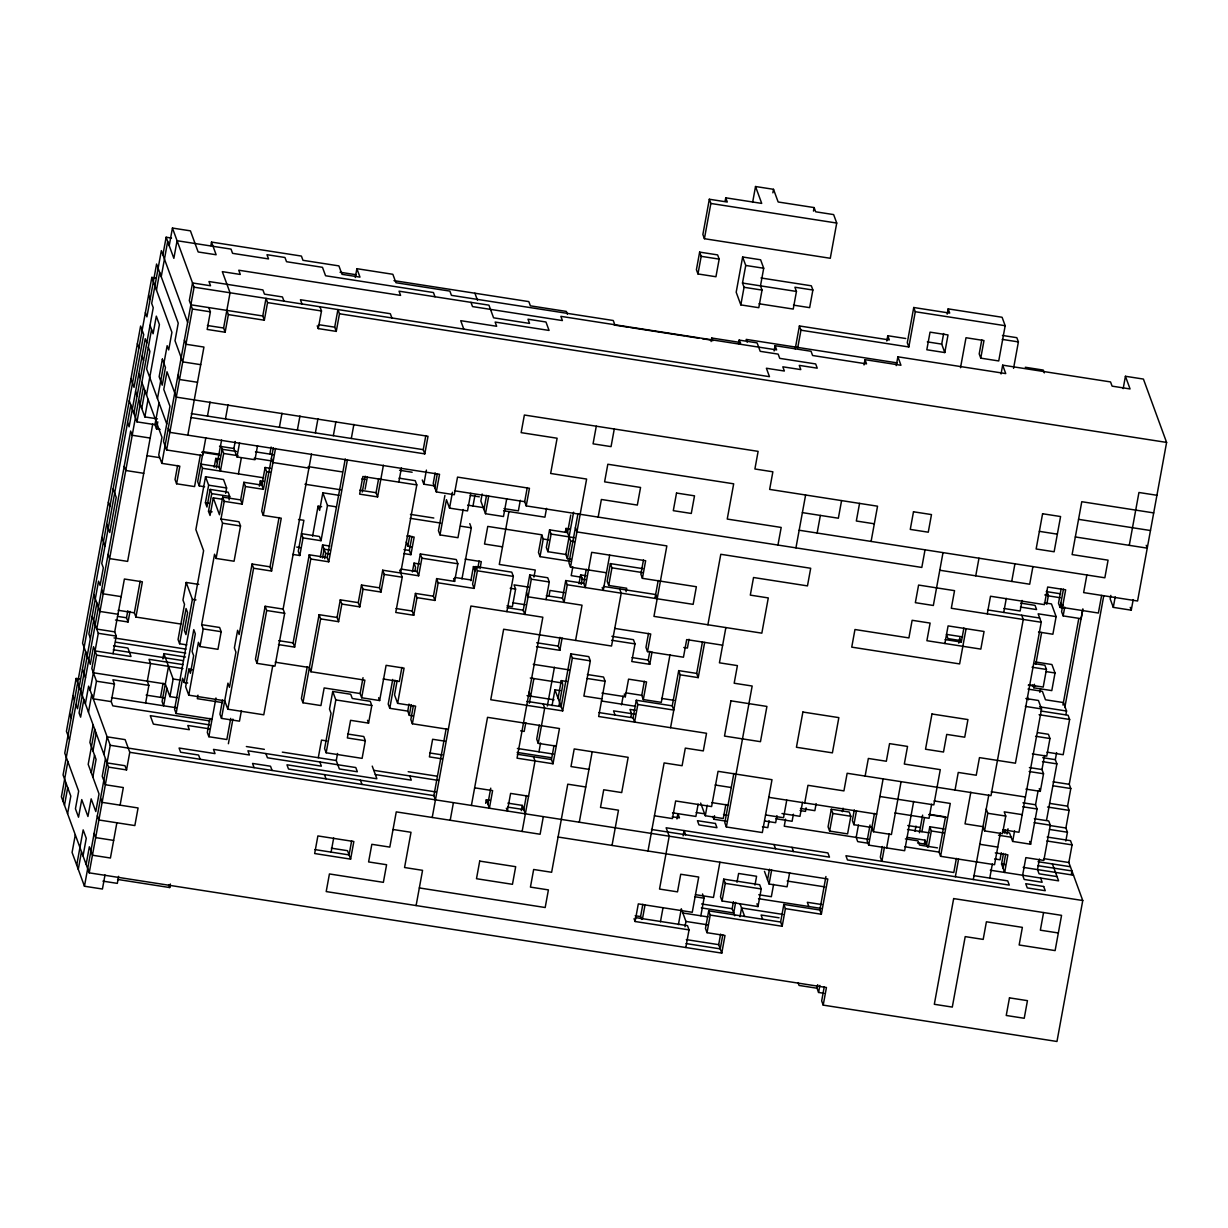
<?xml version="1.0" encoding="UTF-8"?>
<svg xmlns="http://www.w3.org/2000/svg" width="1228" height="1228" viewBox="0 0 1228 1228"><rect width="100%" height="100%" fill="white"/><g stroke="black" fill="none" stroke-linecap="round" stroke-linejoin="round"><path stroke-width="1.5" d="M79.713 678.992L76.105 678.439L66.435 731.289L69.535 739.732M155.419 277.973L151.827 277.405L64.762 753.132L78.669 791.139L75.445 808.761L78.531 817.203L81.754 799.597L87.94 816.482L91.164 798.86L95.799 811.539L99.023 793.917L88.201 764.353L94.663 729.11M85.653 651.638L63.073 774.975L70.81 796.097L67.586 813.719M130.797 404.964L101.77 563.545L103.321 567.766L100.097 585.388L98.547 581.166L88.876 634.016L90.427 638.253M67.847 761.575L61.4 796.818L89.214 872.847L826.444 987.512L823.205 1005.118L1056.97 1041.482L1082.758 900.523L1068.851 862.516L1072.075 844.895L1070.524 840.673L1047.162 837.035M96.874 603.009L77.517 708.725L75.983 704.504M62.95 801.04L66.174 783.418M133.883 413.422L153.239 307.706L151.689 303.485L161.359 250.619L187.638 322.411M156.463 290.084L159.686 272.462M162.91 254.841L166.133 237.219L171.521 238.063M64.485 805.261L67.709 787.655M83.842 699.546L80.618 717.167L79.068 712.946L130.659 431.043L132.21 435.265L150.184 438.058M151.551 329.549L96.736 629.074L114.711 631.867L116.261 636.089L113.037 653.71M161.236 276.684L167.683 241.44M85.377 703.767L88.616 686.16L110.244 745.289L84.456 886.232L102.431 889.026L105.009 874.935M92.1 616.41L98.286 633.295L91.839 668.539L96.475 681.202L93.251 698.824L111.226 701.618L112.776 705.839L209.865 720.943M160.1 429.447L156.509 428.879L154.958 424.658L136.983 421.864L143.43 386.62M169.218 245.677L172.442 228.055L190.432 230.849L198.153 251.97L216.143 254.764L211.508 242.085L301.413 256.069L302.948 260.305L338.913 265.893L341.998 274.335L359.988 277.129L356.887 268.686L392.853 274.289L395.953 282.732L449.893 291.113L451.428 295.349L613.263 320.508L614.814 324.729M90.151 690.382L96.598 655.138L93.512 646.696L90.289 664.317L82.568 643.196L140.606 326.049L143.691 334.492L134.021 387.357L130.935 378.899M141.742 408.464L144.965 390.842M88.477 712.225L91.701 694.603M146.516 395.078L159.41 324.591L156.324 316.149L153.101 333.77L150.016 325.328M157.43 418.871L144.843 416.921L148.066 399.3M93.113 724.888L89.89 742.51L96.076 759.411L92.852 777.017M75.307 834.825L72.084 852.447L84.456 886.232M92.975 750.953L96.198 733.331M114.711 631.867L124.396 579.017L142.371 581.811L135.924 617.055L180.869 624.039M152.763 423.967L127.62 561.396L109.63 558.602L108.095 554.365M157.476 398.563L167.146 345.713L168.696 349.934L171.92 332.312L151.827 277.405M91.302 772.796L94.525 755.174M154.958 424.658L159.011 402.799M76.719 865.126L83.166 829.882L86.267 838.325L83.043 855.947M156.509 428.879L157.798 421.833M78.27 869.347L81.493 851.725M115.478 620.033L128.065 621.997L126.515 617.776L127.804 610.73M111.226 701.618L114.45 683.996L112.899 679.775L148.864 685.377L145.641 702.984M128.065 621.997L129.999 611.421M103.935 754.452L107.158 736.831L125.133 739.624L129.769 752.303L126.545 769.925L108.571 767.116L76.105 678.439M86.129 864.389L89.352 846.767L92.438 855.225L110.428 858.019L116.875 822.775M105.47 758.674L102.246 776.296L105.347 784.738L123.322 787.547L120.098 805.154M135.924 617.055L134.374 612.818L140.176 581.105M200.379 454.867L194.577 486.58L176.602 483.786L179.825 466.164L161.835 463.37L194.085 287.183L172.442 228.055M89.214 872.847L108.571 767.116M205.797 437.951L202.574 455.573L166.609 449.97L192.412 309.026L189.312 300.568L192.535 282.962L210.525 285.756L208.975 281.534L262.915 289.915L264.465 294.137L282.44 296.946L283.99 301.167M210.863 245.615L211.508 242.085M177.63 465.473L175.051 479.565L176.602 483.786M187.823 435.157L203.94 347.063L185.95 344.254L184.415 340.033M208.837 307.599L210.387 311.82L207.164 329.442L225.138 332.235L228.362 314.614L226.827 310.392M118.609 876.331L117.32 883.377L102.937 881.151M162.925 658.945L163.892 653.649L185.474 657.011M207.471 416.108L210.049 402.016M225.138 332.235L223.603 328.014L230.05 292.771L222.314 271.649L240.304 274.458L238.754 270.221L400.589 295.395L399.039 291.174L488.944 305.158L493.579 317.822L529.544 323.424L527.994 319.203L545.969 321.997L549.069 330.439L495.13 322.058L496.665 326.28L460.715 320.677L463.8 329.135M203.157 451.735L197.677 481.683L199.228 485.904L204.615 486.749M160.53 697.335L163.109 683.244M199.228 485.904L202.451 468.282L200.901 464.061L218.891 466.87L220.426 471.091L223.665 453.47L221.086 446.424M168.528 666.328L162.081 701.572L163.631 705.793L166.855 688.171M198.782 584.405L186.195 582.456L182.972 600.078L184.522 604.299L178.06 639.527L179.61 643.764L186.809 644.869M225.645 493.272L226.612 487.976L223.527 479.534L205.536 476.74L195.866 529.59L203.602 550.712L174.576 709.293L176.126 713.514L212.076 719.101M177.139 697.734L169.94 696.614L173.163 678.992L163.892 653.649M179.61 643.764L186.057 608.52L187.608 612.741L184.384 630.363L185.935 634.584L192.382 599.341L186.195 582.456M229.068 499.949L229.713 496.419L228.162 492.198L210.172 489.404L206.949 507.026L205.414 502.805L208.637 485.183L205.536 476.74M214.179 467.223L215.79 458.412L219.398 458.98M222.268 499.259L213.273 497.847L210.049 515.468L208.499 511.247L211.723 493.625L210.172 489.404M216.374 467.929L221.593 440.054M225.461 418.901L228.04 404.81M218.891 466.87L222.114 449.248L236.497 451.474M176.126 713.514L182.573 678.27L184.123 682.492L187.715 683.06M184.123 682.492L193.794 629.642L195.329 633.863L192.105 651.485L193.656 655.706L190.432 673.328L188.882 669.091L192.489 669.659M188.882 669.091L185.658 686.713L188.759 695.171L224.709 700.758L227.809 709.201L263.774 714.803L272.8 665.469M222.682 497.125L224.217 501.346L242.208 504.14L240.657 499.919L222.682 497.125L219.459 514.747L213.273 497.847M188.759 695.171L198.429 642.305L199.964 646.527L217.955 649.32L221.178 631.699L219.628 627.477L201.653 624.684L214.547 554.212L216.097 558.433L234.072 561.227L240.519 525.983L238.984 521.762L220.994 518.968L224.217 501.346M257.542 445.641L254.963 459.732L236.989 456.939L233.903 448.496L235.193 441.451M199.964 646.527L203.203 628.905L201.653 624.684M216.097 558.433L222.544 523.189L220.994 518.968M236.989 456.939L239.567 442.847M264.327 320.201L262.777 315.98L266.016 298.358L267.55 302.595L264.327 320.201L228.362 314.614M238.416 473.885L241.317 458.029M197.969 695.155L197.324 698.686L222.498 702.6M117.566 879.432L169.71 887.552L170.37 884.022M240.657 499.919L243.881 482.297L261.871 485.106L265.094 467.484L270.482 468.329M242.208 504.14L245.431 486.534L243.881 482.297M209.896 718.395L207.317 732.502L208.852 736.723L226.842 739.517L230.71 718.38M208.852 736.723L215.959 697.964M259.354 486.165L260.321 480.885L263.913 481.437M222.529 700.052L219.95 714.159L221.485 718.38L239.475 721.174L241.409 710.598M221.485 718.38L227.932 683.136L229.482 687.358L235.929 652.129L234.394 647.893L237.618 630.286L239.153 634.508L252.062 564.02L270.037 566.829L271.588 571.051L253.597 568.242L252.062 564.02M245.431 486.534L263.406 489.327L266.629 471.705L265.094 467.484M269.853 454.084L271.142 447.038M273.337 447.744L261.733 511.17L263.283 515.392L281.258 518.185L271.588 571.051M227.809 709.201L253.597 568.242M263.283 515.392L275.532 448.435M279.401 427.298L281.979 413.191M228.377 743.738L232.906 719.071M270.037 566.829L279.063 517.495M283.115 609.088L265.141 606.279L255.455 659.144L257.005 663.366L274.98 666.159L284.666 613.309L283.115 609.088L311.498 454.038M297.376 430.092L299.954 416M257.005 663.366L266.676 610.5L265.141 606.279M336.257 331.391L334.707 327.17L337.93 309.548L339.481 313.769L336.257 331.391L318.267 328.597L321.49 310.976L319.955 306.754M315.366 432.885L317.945 418.794M292.617 554.396L299.816 555.516L303.04 537.91L301.489 533.673L319.48 536.482L321.03 540.704L303.04 537.91M355.276 277.497L356.887 268.686M312.587 536.145L318.067 506.182L321.659 506.75M278.464 644.593L294.643 647.11L293.108 642.889L309.226 554.795L327.201 557.589L328.751 561.81L310.776 559.016L309.226 554.795M339.02 495.314L322.841 492.796L319.618 510.403L318.067 506.182M294.643 647.11L310.776 559.016M333.341 435.679L335.919 421.588M321.03 540.704L327.477 505.46L322.841 492.796M320.308 557.251L322.565 544.925L329.764 546.046M322.503 557.957L324.115 549.146L329.503 549.99M324.699 558.648L325.666 553.367L322.565 544.925M307.215 666.835L301.413 698.548L302.948 702.769L320.938 705.563L324.161 687.941L360.126 693.544L361.661 697.765L379.652 700.559L386.099 665.33L404.073 668.124L397.626 703.352L415.617 706.161L412.378 723.768L448.343 729.371M327.201 557.589L345.268 458.919M302.948 702.769L319.08 614.675L337.055 617.469L338.606 621.69L320.615 618.897L319.08 614.675M328.751 561.81L347.447 459.625M351.315 438.488L353.894 424.381M361.661 697.765L364.885 680.143L310.945 671.762L320.615 618.897M337.055 617.469L340.279 599.847L358.269 602.641L359.804 606.878L341.829 604.069L340.279 599.847M362.275 492.029L365.176 476.172M338.606 621.69L341.829 604.069M365.115 489.204L367.372 476.878M318.282 757.722L321.521 740.1L326.909 740.944M365.33 740.745L347.355 737.951L350.579 720.329L368.569 723.123L371.792 705.517L370.242 701.295L352.267 698.486L350.717 694.265L332.727 691.471L329.503 709.093L331.053 713.314L324.606 748.558L326.157 752.779L362.106 758.367L365.33 740.745L363.795 736.524L347.616 734.006M326.157 752.779L335.827 699.914L332.727 691.471M400.681 573L416.799 484.906L362.859 476.51L359.635 494.132L377.61 496.926L376.06 492.704L378.638 478.613M358.269 602.641L361.493 585.035L379.467 587.828L381.018 592.049L363.027 589.256L361.493 585.035M377.61 496.926L383.412 465.212M359.804 606.878L363.027 589.256M200.149 759.272L198.598 755.036L180.623 752.242L179.073 748.021L215.038 753.608L213.488 749.387L249.453 754.99L247.918 750.769L355.798 767.546L357.348 771.767L339.358 768.974L336.272 760.516L337.562 753.47M331.099 852.109L333.678 838.018M360.126 693.544L363.027 677.687M379.467 587.828L382.691 570.206L418.656 575.794L421.879 558.187L420.329 553.951L456.294 559.554L457.844 563.775L454.621 581.397L436.631 578.603L433.407 596.209L434.958 600.446L416.983 597.637L415.432 593.416L433.407 596.209M398.808 482.113L401.402 468.021M381.018 592.049L384.241 574.428L382.691 570.206M351.653 840.812L349.074 854.918L314.921 849.592M191.046 417.535L424.796 453.884L423.246 449.663L425.824 435.572M350.625 859.139L353.848 841.518L317.883 835.93L314.66 853.537L350.625 859.139L347.539 850.697L331.345 848.18M399.637 570.191L402.216 577.221L395.769 612.465L413.744 615.259L416.983 597.637M411.426 546.798L407.834 546.23L409.768 535.669M424.796 453.884L428.019 436.278L176.279 397.12L167.008 371.777L163.785 389.399L169.971 406.284L163.524 441.527L166.609 449.97M403.736 553.567L410.919 554.688L409.384 550.466L411.963 536.36M410.919 554.688L414.158 537.066L406.959 535.945M434.62 485.889L423.829 484.2L426.408 470.109M392.73 679.422L388.217 704.089L389.767 708.31L407.742 711.104L409.292 715.325L412.884 715.893M412.408 571.941L414.02 563.13L419.408 563.974M389.767 708.31L394.925 680.112M414.926 570.882L415.571 567.351L414.02 563.13M397.12 680.819L394.541 694.91L397.626 703.352M418.656 575.794L417.106 571.573L420.329 553.951M435.172 472.903L433.238 483.479L436.324 491.921L454.299 494.731L457.522 477.109L529.452 488.284L526.229 505.905L921.814 567.443L925.037 549.822M401.894 667.418L399.3 681.509L383.121 678.992M413.744 615.259L412.209 611.037L415.432 593.416M434.773 487.7L437.352 473.609M436.324 491.921L439.547 474.3L169.832 432.363L168.282 428.127M444.904 495.452L438.442 530.696L439.992 534.917L457.967 537.711L463.14 509.513M407.742 711.104L409.031 704.058M439.992 534.917L446.439 499.673L449.54 508.116L467.515 510.909L470.738 493.303M409.292 715.325L411.226 704.749M413.422 705.455L410.843 719.547L412.378 723.768M449.54 508.116L452.441 492.259M434.958 600.446L438.181 582.824L436.631 578.603M472.995 505.997L474.929 495.421M461.974 578.925L471.322 527.84L469.771 523.619M482.144 493.994L480.854 501.039L485.49 513.718L503.48 516.512L506.704 498.89M470.861 580.691L473.44 566.599L478.843 567.428M483.955 509.482L486.534 495.391M435.449 799.842L433.898 795.621L446.163 728.664M506.888 611.621L513.335 576.392L511.784 572.171L475.819 566.568L472.596 584.19L474.146 588.412L438.181 582.824M485.49 513.718L488.713 496.097M416.108 905.558L422.555 870.33L404.565 867.521L411.012 832.292L393.037 829.483M432.225 817.464L470.923 606.033L542.837 617.224L517.049 758.167L553.014 763.77L559.461 728.526L487.531 717.336L471.414 805.445M474.146 588.412L477.37 570.79L475.819 566.568M477.83 567.996L479.12 560.95M480.01 568.702L481.299 561.641L465.12 559.124M450.2 820.258L453.424 802.636M508.96 511.585L499.289 564.45L535.255 570.038L533.965 577.083M520.304 500.287L518.369 510.863L503.987 508.622M526.229 505.905L524.678 501.684L527.257 487.593M528.424 587.091L514.041 584.866L515.591 589.087L512.368 606.709L506.964 605.864M485.659 803.312L486.303 799.796L489.895 800.349M487.838 804.018L490.739 788.161M523.128 610.93L529.759 574.965L547.749 577.759L549.284 581.98L546.061 599.602M529.759 574.965L531.31 579.186L524.863 614.43L523.312 610.193L507.133 607.676M502.513 546.828L484.523 544.035L487.762 526.413L541.701 534.794L538.478 552.416L540.013 556.637L570.59 561.396M546.537 508.377L544.925 517.172L503.572 510.741M540.013 556.637L543.236 539.015L541.701 534.794M570.759 515.023L567.536 532.645L549.561 529.851L546.337 547.473L547.872 551.694L565.862 554.488L567.413 558.709L571.005 559.277M547.872 551.694L551.111 534.073L549.561 529.851M525.814 722.601L524.202 731.412L520.611 730.844M529.36 703.214L533.888 678.547M549.039 595.734L550.006 590.453L564.389 592.694M565.356 531.939L566.001 528.424L569.592 528.976M565.862 554.488L573.599 512.199M521.301 810.664L522.268 805.384L507.87 803.143M567.413 558.709L570.636 541.087L566.001 528.424M526.382 795.514L523.803 809.605L507.624 807.088M539.292 725.027L536.713 739.133L538.248 743.354L556.238 746.148M567.275 584.774L564.051 602.395L562.501 598.174L565.724 580.552L583.714 583.346L585.249 587.567L591.696 552.339L645.652 560.72L642.413 578.342L696.368 586.738L693.145 604.36L567.275 584.774L565.724 580.552M577.974 513.596L568.948 562.931L570.498 567.152L606.463 572.755M522.13 831.448L535.024 760.976L533.474 756.755M538.248 743.354L544.695 708.111L543.16 703.89M570.498 567.152L586.616 479.058L550.651 473.471L557.113 438.227L521.148 432.64L524.371 415.018L758.121 451.367L754.898 468.989L772.872 471.798L769.649 489.404L877.544 506.197L871.097 541.425M596.286 426.208L593.063 443.83L611.053 446.624L614.276 429.002M538.969 751.828L540.581 743.017M547.35 706.008L554.442 667.249M536.482 646.696L559.861 650.333L558.31 646.112L559.922 637.301M572.816 566.814L571.204 575.625L581.995 577.313M559.861 650.333L562.117 637.992M552.047 705.655L554.949 689.798L560.352 690.627M558.049 698.241L561.273 680.619L566.661 681.463M579.002 583.714L580.614 574.904L586.017 575.748M558.94 705.993L562.808 684.84L561.273 680.619M581.197 584.421L582.164 579.125L580.614 574.904M553.014 763.77L551.464 759.549L554.043 745.442M601.874 698.885L583.883 696.092L590.33 660.848L588.795 656.627L570.805 653.833L561.135 706.683L526.966 701.372M583.714 583.346L586.293 569.255M543.329 816.62L540.105 834.242L396.26 811.877L389.813 847.105L371.838 844.311L368.6 861.933L386.59 864.727L383.366 882.349L329.426 873.952L326.203 891.574L721.772 953.112L724.996 935.49L707.021 932.697L705.471 928.46L708.694 910.854L780.624 922.028L782.175 926.265L710.244 915.075L708.694 910.854M619.664 588.949L621.214 593.17L611.544 646.02L503.649 629.243L490.755 699.73L562.685 710.905L572.355 658.054L570.805 653.833M575.579 640.433L582.026 605.189L528.086 596.808L526.536 592.587M598.159 517.095L601.382 499.474L637.332 505.076L640.555 487.455L604.606 481.852L607.829 464.245L733.684 483.817L727.237 519.06L781.192 527.441L777.953 545.063M609.687 555.133L603.24 590.376L602.211 587.552M642.766 568.641L610.393 563.606L607.169 581.228L608.72 585.449L626.694 588.243L626.05 591.773M608.72 585.449L611.943 567.827L610.393 563.606M579.294 822.223L592.188 751.736M587.368 674.525L603.547 677.042L605.097 681.264L598.65 716.507L706.53 733.285L703.306 750.907L685.316 748.113L682.093 765.719L664.118 762.926L648 851.019M643.457 560.029L640.878 574.121L642.413 578.342M699.638 252.108L696.414 269.715L697.964 273.951L715.939 276.745L719.178 259.123L717.628 254.902L699.638 252.108L701.188 256.33L697.964 273.951M755.527 186.518L761.713 203.403L725.748 197.815L727.298 202.037L709.323 199.243L702.876 234.487L704.411 238.708L830.281 258.279L836.728 223.051L833.643 214.593L815.653 211.799L814.118 207.578L778.153 201.991L773.517 189.312L755.527 186.518L752.626 202.374M704.411 238.708L710.859 203.464L709.323 199.243M621.521 704.872L623.149 696.061M601.95 693.114L625.328 696.752L628.552 679.145L646.542 681.939L643.318 699.561L661.293 702.355L669.997 654.785M611.882 636.319L633.464 639.681L634.999 643.902L631.775 661.524L649.765 664.317L652.022 651.976M725.103 201.346L725.748 197.815M630.87 717.167L631.514 713.652L629.964 709.431L635.367 710.26M637.823 704.473L634.6 722.095L633.065 717.873L636.288 700.252L672.238 705.854L673.788 710.076L637.823 704.473L636.288 700.252M648.538 633.295L645.959 647.402L647.509 651.623L683.459 657.21L686.682 639.588L722.647 645.191M654.984 598.067L658.208 580.445M612.035 845.432L618.482 810.188L600.507 807.395L603.731 789.773L621.706 792.582L628.153 757.338L574.213 748.942L570.989 766.564L588.964 769.357M647.509 651.623L650.733 634.001L614.767 628.414M643.318 699.561L641.768 695.324L644.347 681.233M649.765 664.317L648.215 660.096L649.827 651.285M711.104 341.537L711.749 338.022L740.515 342.489M742.633 256.99L736.186 292.233L740.822 304.897L758.797 307.706L762.035 290.084L760.485 285.863L763.709 268.241L760.623 259.783L742.633 256.99L745.734 265.448L742.495 283.054L744.045 287.291L740.822 304.897M672.238 705.854L678.7 670.611L696.675 673.404L698.225 677.626L680.235 674.832L678.7 670.611M738.489 343.61L739.133 340.095L757.108 342.888L760.209 351.331L778.184 354.124L779.734 358.361L815.684 363.948L817.234 368.17L799.259 365.376L800.794 369.597L782.819 366.804L784.37 371.025L766.379 368.231L769.48 376.674L194.085 287.183M685.807 947.509L689.046 929.888L635.091 921.507L638.314 903.885L692.27 912.281L698.717 877.038L680.726 874.244L677.503 891.866L659.528 889.057L669.199 836.207L666.113 827.764L827.933 852.923L829.483 857.144L651.469 829.468M670.565 727.697L680.235 674.832M689.015 639.251L687.404 648.062L683.812 647.509M641.615 919.388L640.586 916.579L642.843 904.253M772.872 192.842L773.517 189.312M642.444 919.035L645.022 904.944M696.675 673.404L702.477 641.691M698.225 677.626L704.672 642.397M707.896 624.776L720.79 554.288L810.695 568.272L807.471 585.894L753.531 577.513L750.308 595.119L768.283 597.929L761.836 633.157L653.956 616.379L666.85 545.907L576.945 531.924L575.395 527.702M676.935 818.953L677.902 813.657L679.452 817.879L672.253 816.758M660.434 921.844L663.013 907.738M683.121 835.838L684.088 830.558L685.638 834.779M774.131 350.962L775.098 345.682L811.048 351.285L812.598 355.506L866.538 363.887L865.003 359.666L900.953 365.269L897.868 356.811L1005.747 373.588L1002.662 365.146L1110.542 381.923L1112.092 386.145L1130.067 388.954L1125.431 376.275L1143.421 379.068L1166.6 442.418L1137.573 600.999L1083.633 592.602L1086.857 574.996M725.871 627.569L719.424 662.813L737.414 665.607L734.175 683.229L752.165 686.022L726.362 826.981L762.327 832.569L771.998 779.703L718.058 771.322L711.611 806.566L675.646 800.963L672.422 818.585L654.447 815.791M698.149 804.125L695.892 816.451L672.514 812.829M678.409 924.638L681.31 908.781L685.945 921.445L684.978 926.726M793.472 305.127L809.651 307.645L812.875 290.023L794.9 287.229L796.45 291.45L793.227 309.072L759.058 303.761M813.473 211.093L814.118 207.578M725.855 804.432L723.277 818.523L705.302 815.73L707.236 805.154M795.207 348.875L799.397 325.957L889.302 339.941L887.767 335.72L905.742 338.514M797.724 347.8L800.948 330.194L799.397 325.957M726.454 821.21L713.867 819.26L714.512 815.73M700.835 915.796L704.058 898.175L702.523 893.953M733.853 773.41L724.827 822.745L726.362 826.981M707.021 932.697L710.244 915.075M719.915 862.21L713.468 897.453L695.493 894.659M723.722 879.125L720.498 896.747L722.049 900.968L757.998 906.571L761.222 888.949L759.687 884.728L723.722 879.125L725.272 883.362L722.049 900.968M721.772 953.112L718.687 944.654L720.621 934.094M722.816 934.784L720.237 948.876L686.068 943.565M795.944 547.857L805.614 495.007M734.743 915.766L732.164 908.72L733.454 901.674M737 882.287L738.611 873.476L756.586 876.285L754.974 885.081M735.649 902.365L733.715 912.941L701.341 907.906M739.962 916.809L741.574 907.999L782.927 914.43M817.142 533.044L820.365 515.422M769.096 820.596L767.807 827.641L762.419 826.812M776.956 815.653L775.666 822.699L764.89 821.01M767.546 879.77L769.48 869.209M789.65 872.694L787.071 886.8L769.096 884.006L771.675 869.9M864.021 364.946L865.003 359.666M786.764 800.119L783.541 817.741L765.551 814.947M841.579 500.594L838.356 518.216L802.391 512.629M773.609 884.36L771.353 896.701L758.766 894.736M785.536 819.168L784.247 826.214L868.764 839.369M793.395 814.225L792.106 821.271L775.927 818.754M886.8 341.016L887.767 335.72M780.624 922.028L783.848 904.422L819.813 910.009L821.348 914.231L785.398 908.643L783.848 904.422M802.544 802.222L799.965 816.313L781.99 813.519M782.175 926.265L785.398 908.643M804.739 802.928L807.963 785.306L843.928 790.893L847.151 773.272L990.996 795.652L1023.246 619.465L1021.696 615.228M859.554 503.388L856.33 521.01L874.321 523.803M806.105 807.87L805.461 811.401L800.057 810.557M816.144 803.619L814.855 810.664L800.472 808.438M896.256 365.622L897.868 356.811M981.786 339.834L979.207 353.925L980.758 358.146L998.732 360.955L1005.179 325.712L1002.094 317.269L948.154 308.873L949.705 313.094L913.739 307.507L907.292 342.75L908.827 346.971L800.948 330.194M908.827 346.971L915.29 311.728L913.739 307.507M831.295 809.237L828.071 826.858L829.621 831.08L847.596 833.889L850.82 816.267L849.269 812.046L831.295 809.237L832.845 813.458L829.621 831.08M819.813 910.009L825.937 876.531M821.348 914.231L827.81 878.987L558.095 837.035M842.377 811.708L843.022 808.178M823.973 993.298L818.569 992.454L817.034 988.233L817.679 984.702M818.569 992.454L819.859 985.409M854.304 809.912L852.37 820.488L853.905 824.709L871.895 827.503L873.446 831.724L891.421 834.518L901.091 781.668M944.792 352.559L948.016 334.937L930.041 332.143L926.818 349.765L944.792 352.559L941.707 344.116L943.641 333.54M947.187 314.153L948.154 308.873M824.249 986.805L821.67 1000.897L823.205 1005.118M853.905 824.709L856.499 810.618M865.126 776.081L868.35 758.459L886.34 761.253L889.563 743.631L907.538 746.424L904.315 764.046L940.28 769.649L933.833 804.877L879.893 796.496M858.433 825.078L856.177 837.404L857.712 841.625L868.503 843.298M870.023 825.047L867.121 840.904L868.672 845.125L904.637 850.712L913.663 801.377M868.672 845.125L874.474 813.412M873.446 831.724L883.116 778.874M960.511 367.694L966.006 337.731L983.981 340.54L980.758 358.146M882.272 846.522L880.338 857.098L881.873 861.319L884.452 847.228M886.647 847.919L889.225 833.827M943.012 552.615L933.341 605.481L915.351 602.672L918.59 585.065L954.54 590.653L951.316 608.274L1041.221 622.258L1015.433 763.202L979.468 757.615L976.245 775.236L958.254 772.443L955.031 790.065M944.869 643.503L948.093 625.896L984.058 631.484L980.834 649.105L926.894 640.709L930.118 623.087L912.128 620.293L908.904 637.915L854.964 629.519L851.741 647.141L959.621 663.918L966.083 628.69M915.014 831.356L915.981 826.076M1001.05 373.957L1002.662 365.146M919.404 832.753L922.627 815.146M921.906 831.694L924.5 817.602M958.792 643.15L959.759 637.854L961.309 642.091L945.13 639.573M924.362 843.667L925.006 840.152L907.016 837.342M931.638 804.186L929.059 818.278L894.89 812.967M961.309 642.091L963.888 627.984M944.163 828.992L929.78 826.751L926.557 844.373L917.562 842.976M975.753 575.825L978.977 558.203M1013.56 368.339L1018.396 341.906L1016.845 337.685L1002.462 335.444M928.414 846.829L931.315 830.972L929.78 826.751M1000.344 832.983L994.542 864.696L940.587 856.315L939.052 852.094L945.499 816.85L929.32 814.333M940.587 856.315L950.272 803.45L934.078 800.932M987.281 613.862L990.505 596.24L1044.445 604.636L1047.668 587.015L1065.658 589.808L1062.435 607.43L1098.385 613.033L1101.623 595.411M956.382 858.403L953.803 872.509L845.923 855.732L847.458 859.953L1009.293 885.112L1007.743 880.89L973.589 875.579M955.353 876.731L958.577 859.109M970.826 792.152L965.024 823.865L982.999 826.674L984.549 830.895L1002.524 833.689L1005.747 816.067L1004.212 811.846L1022.187 814.64M1003.721 612.434L1006.3 598.343M1011.718 581.427L1014.942 563.805M1022.095 600.446L1020.146 611.007L1003.967 608.489M973.328 879.524L988.801 794.946M984.549 830.895L987.772 813.274L986.222 809.052M1032.917 566.599L1029.693 584.221L939.788 570.237M989.768 878.097L992.347 864.005M1001.311 852.723L1000.022 859.784L994.619 858.94M1004.857 833.351L1005.502 829.821M1035.818 664.21L1041.62 632.481M1046.778 604.299L1048.39 595.488L1046.839 591.267M995.294 852.877L1007.881 854.826L1004.657 872.448L1001.557 864.005L1003.506 853.429M1007.052 834.042L1008.019 828.762M1035.741 662.015L1051.92 664.532L1055.021 672.99L1051.797 690.612L1033.807 687.803L1034.452 684.288M1003.107 868.227L1005.686 854.135M1038.12 790.678L1035.542 804.77L1037.077 808.991L1030.63 844.235L1012.655 841.426L1014.589 830.865M1039.87 692.392L1040.515 688.862M1034.114 663.565L1044.89 665.238L1046.44 669.46L1043.217 687.081L1028.834 684.84M1044.291 602.81L1051.475 603.93L1056.111 616.609L1052.887 634.231L1038.504 631.99M1061.084 589.133L1058.505 603.24L1060.056 607.461L1063.648 608.014M1025.856 698.517L1038.443 700.482L1041.544 708.924L1018.964 832.262L1002.785 829.744M1060.056 607.461L1063.463 589.118M1062.895 604.636L1061.591 611.682L1063.141 615.903L1081.131 618.697L1082.743 609.886M1063.141 615.903L1064.753 607.092M1025.917 789.128L1040.3 791.369L1043.524 773.747L1041.989 769.526L1044.567 755.435M1037.645 732.609L1048.436 734.283L1049.971 738.519L1046.747 756.126L1032.364 753.9M1062.941 705.056L1078.752 618.728M1064.814 707.528L1082.866 608.858M1123.175 388.616L1125.431 376.275M1046.548 820.258L1056.878 763.877L1055.328 759.656L1056.617 752.611M1039.456 859.017L1037.522 869.593L1039.072 873.814L1057.047 876.608M1065.904 714.543L1066.549 711.027L1063.463 702.569L1045.473 699.776L1042.388 691.333L1028.005 689.092M1034.36 818.723L1048.743 820.964L1050.293 825.185L1043.846 860.429L1025.856 857.62L1022.632 875.242L1024.183 879.463L1042.158 882.272L1040.623 878.035M1041.114 711.043L1068.099 715.249L1069.634 719.47L1063.187 754.713L1047.008 752.196M1043.57 912.558L1040.346 930.179L1058.336 932.973M1065.827 841.042L1067.439 832.231L1065.889 828.01L1069.112 810.388L1067.577 806.167L1070.801 788.545L1069.25 784.324L1103.757 595.795M1110.833 595.411L1110.189 598.926L1113.289 607.369L1131.264 610.178L1133.198 599.602M1113.289 607.369L1115.224 596.808M1129.269 545.339L1138.939 492.489L1156.929 495.283M1071.292 874.49L1071.937 870.959L1037.783 865.648M710.859 203.464L836.728 223.051M701.188 256.33L719.178 259.123M745.734 265.448L763.709 268.241M760.992 277.973L811.34 285.802L812.875 290.023M742.495 283.054L796.45 291.45M915.29 311.728L1005.179 325.712M744.045 287.291L762.035 290.084M1002.217 339.388L1018.396 341.906M927.324 341.875L941.707 344.116M1025.288 367.264L1043.278 370.073L1044.307 372.882M340.049 272.232L356.227 274.75M393.988 280.629L528.838 301.612L530.389 305.833L566.354 311.421L567.382 314.245M897.192 362.889L746.163 339.388L747.192 342.213M614.23 325.036L628.613 327.277M630.409 327.554L684.349 335.95M686.145 336.226L698.732 338.191M702.339 338.744L711.319 340.141M267.55 302.595L321.49 310.976M339.481 313.769L1166.6 442.418M190.862 304.79L262.777 315.98M318.528 324.652L334.707 327.17M192.412 309.026L210.387 311.82M207.409 325.497L223.603 328.014M200.717 364.67L182.726 361.876L175.005 340.755L178.229 323.148L156.585 264.02L146.915 316.87L145.38 312.649M1153.706 512.905L1081.776 501.715L1072.105 554.58L1108.07 560.168L1104.847 577.789L799.167 530.235M197.493 382.292L179.503 379.498L177.968 375.277M1078.552 519.337L1150.482 530.527M1039.364 531.356L1057.354 534.165M1075.329 536.958L1147.259 548.149L1146.215 545.324M191.292 413.59L423.246 449.663M399.576 470.278L412.163 472.243M219.505 446.255L233.903 448.496M255.47 451.843L273.46 454.652M399.069 478.168L415.248 480.685L416.799 484.906M223.665 453.47L238.048 455.711M254.227 458.228L272.202 461.022M308.167 466.609L342.336 471.92M202.82 451.628L219.014 454.145M308.919 468.129L272.954 462.526L271.403 458.305M454.56 490.786L524.678 501.684M201.668 452.242L219.643 455.035M470.324 495.421L479.319 496.818M361.861 478.951L365.453 479.503M1046.256 591.574L1060.654 593.815M266.629 471.705L270.237 472.258M467.607 505.153L483.786 507.671M1044.798 594.935L1048.39 595.488M146.961 455.68L159.548 457.63M1047.806 595.795L1060.393 597.744M359.881 490.187L376.06 492.704M202.451 468.282L263.59 477.799M304.943 484.231L340.908 489.819M1020.652 603.117L1035.05 605.358L1036.585 609.579L1020.407 607.062M551.111 534.073L574.474 537.711M410.444 514.379L433.806 518.016M143.737 473.302L125.763 470.493L124.212 466.272M570.636 541.087L574.228 541.655M1056.111 616.609L1038.136 613.8L1041.221 622.258M208.637 485.183L226.612 487.976M327.477 505.46L336.457 506.857M410.183 518.323L440.745 523.082M460.531 526.152L471.322 527.84M543.236 539.015L548.64 539.859M987.542 609.917L1039.686 618.037M211.723 493.625L229.713 496.419M205.414 502.805L209.006 503.357M611.943 567.827L642.505 572.586M298.496 519.475L303.884 520.304L298.266 551.295L299.816 555.516M208.499 511.247L212.091 511.815M403.981 549.622L409.384 550.466M962.614 636.902L946.435 634.385L947.97 638.606L960.557 640.571M222.544 523.189L240.519 525.983M582.164 579.125L585.756 579.693M421.879 558.187L457.844 563.775M603.485 586.431L655.629 594.536L657.18 598.757M477.37 570.79L513.335 576.392M531.31 579.186L549.284 581.98M296.731 547.074L300.323 547.642M325.666 553.367L329.257 553.935M400.927 569.055L417.106 571.573M454.867 577.452L471.045 579.969M1032.057 667.218L1046.44 669.46M510.188 588.243L515.591 589.087M1046.026 671.593L1055.021 672.99M546.322 595.657L562.501 598.174M384.241 574.428L402.216 577.221M512.613 602.764L525.2 604.713M1028.25 685.147L1035.45 686.268M611.636 640.264L634.999 643.902M1039.579 706.821L1066.549 711.027M396.03 608.52L412.209 611.037M1025.349 706.407L1041.544 708.924M1039.072 714.711L1069.634 719.47M536.728 642.751L558.31 646.112M632.036 657.579L648.215 660.096M266.676 610.5L284.666 613.309M572.355 658.054L590.33 660.848M192.382 599.341L195.973 599.909M1035.588 736.278L1049.971 738.519M121.173 596.624L103.183 593.83L101.648 589.609M533.259 664.317L569.224 669.905M587.107 678.47L605.097 681.264M118.195 610.301L134.374 612.818M530.281 677.994L562.654 683.029M625.589 692.807L641.768 695.324M661.539 698.41L674.126 700.359M1042.741 757.691L1055.328 759.656M117.949 614.246L99.959 611.452L93.773 594.567M203.203 628.905L221.178 631.699M278.71 640.663L293.108 642.889M117.52 616.379L126.515 617.776M1042.495 761.636L1056.878 763.877M601.444 701.004L635.613 706.315M1029.402 767.577L1041.989 769.526M1029.141 771.522L1043.524 773.747M527.058 695.616L554.028 699.806M635.106 714.205L613.539 710.859L615.074 715.08M98.286 633.295L116.261 636.089M1053.071 781.806L1069.25 784.324M275.241 662.214L309.41 667.525L310.945 671.762M598.896 712.562L633.065 717.873M114.05 637.931L185.965 649.121M1052.81 785.751L1070.801 788.545M115.601 642.167L185.72 653.066M113.544 645.821L127.927 648.062L131.012 656.504L95.063 650.917M113.298 649.765L183.417 660.679M183.172 664.624L149.002 659.313L150.553 663.534L147.314 681.156L148.864 685.377M991.257 791.707L1025.411 797.018M96.598 655.138L182.911 668.569M1049.587 803.373L1067.577 806.167M1022.955 802.805L1035.542 804.77M1047.545 807.026L1069.112 810.388M335.827 699.914L371.792 705.517M1022.694 806.75L1037.077 808.991M173.163 678.992L180.362 680.112M93.374 672.76L165.304 683.95L169.94 696.614M987.772 813.274L1005.747 816.067M1034.114 822.668L1050.293 825.185M1049.71 825.492L1065.889 828.01M96.475 681.202L114.45 683.996M1049.464 829.437L1067.439 832.231M517.387 748.466L553.352 754.069M928.736 814.64L946.711 817.434M445.211 741.221L432.624 739.271L429.401 756.893L441.988 758.843M517.141 752.411L551.295 757.722M146.147 695.109L164.122 697.903M517.295 754.238L551.464 759.549M715.095 784.999L731.274 787.516M1002.37 831.863L1009.554 832.983L1012.655 841.426M768.774 797.325L876.669 814.103M1046.901 840.98L1072.075 844.895M998.517 835.255L1011.105 837.204M111.472 697.673L176.203 707.742M832.845 813.458L850.82 816.267M907.784 825.523L920.371 827.472M429.646 752.948L442.233 754.898M931.315 830.972L943.902 832.937M907.523 829.468L929.105 832.814M711.856 802.621L728.05 805.138M979.775 844.281L997.765 847.09M209.62 724.888L150.276 715.663L153.377 724.106L189.327 729.708L187.792 725.472L209.359 728.833M585.741 786.979L567.766 784.185L551.633 872.279L533.658 869.485L530.435 887.107L548.409 889.901L545.186 907.523L419.331 887.936M1043.677 858.602L1068.851 862.516M905.389 838.893L917.976 840.842L919.526 845.064L937.501 847.873M1038.028 861.703L1070.402 866.738M723.522 814.578L727.129 815.146M696.138 812.506L705.133 813.918M904.882 846.767L939.052 852.094M246.367 746.532L264.342 749.341M282.333 752.135L336.272 760.516M408.187 771.706L436.968 776.188M1001.557 864.005L1005.164 864.558M1023.139 867.352L1073.487 875.196M373.772 770.34L438.503 780.409M474.637 787.823L492.612 790.617L489.389 808.239L486.303 799.796M528.577 796.205L510.602 793.411L507.379 811.033L506.335 808.224M375.323 774.561L411.288 780.148L409.738 775.927M990.275 870.207L1058.597 880.844L1052.411 863.944M435.955 791.953L288.503 769.02L286.968 764.798L376.873 778.782L372.237 766.119M110.244 745.289L433.898 795.621M129.769 752.303L1082.758 900.523M107.02 762.895L124.995 765.704L126.545 769.925M787.163 881.029L824.924 886.908M725.272 883.362L761.222 888.949M821.701 904.529L807.318 902.288L808.853 906.51M758.505 898.681L821.44 908.474M695.079 896.778L704.058 898.175M701.602 903.961L732.164 908.72M779.074 917.807L761.099 915.014L762.634 919.235M682.86 913.003L708.034 916.917M685.945 921.445L707.528 924.807M635.183 915.735L640.586 916.579M635.352 917.562L687.496 925.666L689.046 929.888M113.651 840.397L95.661 837.603L94.126 833.382M686.314 939.62L718.687 944.654M817.034 988.233L799.044 985.439L798.016 982.615M1130.236 607.353L1131.264 610.178M1060.885 603.209L1062.435 607.43M1032.779 684.994L1033.807 687.803M1027.498 696.982L1028.527 699.791M1039.272 788.56L1040.3 791.369M1029.601 841.41L1030.63 844.235M775.098 345.682L776.633 349.903L560.858 316.348L562.409 320.569L472.504 306.586L470.969 302.364M925.006 840.152L927.585 847.182M739.133 340.095L740.668 344.316M711.749 338.022L712.777 340.831M791.968 847.335L793.518 851.557M773.993 844.542L775.543 848.763M764.461 871.327L769.096 884.006M756.97 903.747L757.998 906.571M712.839 816.436L713.867 819.26M740.024 903.777L744.659 916.441M700.666 803.066L705.302 815.73M624.3 693.943L625.328 696.752M474.898 293.216L477.477 300.261M435.004 296.762L433.453 292.54L325.573 275.763L322.473 267.32L286.523 261.717L284.973 257.496L266.983 254.703L268.533 258.924L232.568 253.336L231.033 249.115L177.078 240.719L173.854 258.341L166.133 237.219M554.949 689.798L562.685 710.905M634.062 918.682L635.091 921.507M529.114 691.947L530.649 696.169M391.87 317.945L390.335 313.723L300.43 299.739L301.965 303.961M473.44 566.599L474.99 570.82M422.279 479.979L423.829 484.2M453.592 578.572L454.621 581.397M522.268 805.384L525.354 813.826M406.284 542.009L407.834 546.23M317.238 325.788L318.267 328.597M378.623 697.75L379.652 700.559M367.525 720.314L368.569 723.123M260.321 480.885L263.406 489.327M360.433 780.21L361.984 784.431M215.79 458.412L217.341 462.634M319.833 761.943L321.383 766.165L267.443 757.783L265.893 753.562M324.468 774.622L326.019 778.844M148.603 295.027L150.138 299.248M146.792 342.934L145.242 338.713L129.109 426.807L127.574 422.585M148.327 347.171L149.877 351.392L146.654 368.999L166.747 423.906M137.382 343.671L138.917 347.892M142.018 356.335L143.553 360.556M138.795 373.957L140.33 378.178M141.88 382.399L161.973 437.306L158.75 454.928L161.835 463.37M135.571 391.578L137.106 395.8M138.657 400.021L144.843 416.921M272.079 770.447L270.528 766.226L252.554 763.432L254.089 767.654M129.247 400.742L136.983 421.864M113.129 488.851L116.215 497.294L109.768 532.522L106.682 524.08M108.356 502.237L109.906 506.458M101.909 537.48L104.994 545.923M168.681 884.728L169.71 887.552M82.43 669.26L85.515 677.702M72.882 696.046L74.432 700.282M69.658 713.668L71.209 717.889M100.573 798.139L102.124 802.36L138.073 807.963L134.85 825.569L98.9 819.982L97.35 815.76M162.372 359.113L159.149 376.72L162.234 385.178L165.458 367.556L162.372 359.113M479.718 861.089L476.495 878.711L512.46 884.313L515.683 866.692L479.718 861.089M676.521 493.042L673.297 510.664L691.287 513.457L694.511 495.836L676.521 493.042M730.952 700.835L724.505 736.079L760.47 741.681L766.917 706.438L730.952 700.835M802.882 712.025L796.435 747.269L832.4 752.856L838.847 717.628L802.882 712.025M913.494 511.784L910.27 529.406L928.261 532.2L931.484 514.578L913.494 511.784M931.975 713.99L925.528 749.218L943.503 752.027L946.727 734.405L964.717 737.199L967.94 719.577L931.975 713.99M953.665 898.574L934.324 1004.289L952.299 1007.083L965.208 936.611L983.183 939.405L986.406 921.783L1022.371 927.37L1019.148 944.992L1055.113 950.595L1061.56 915.351L953.665 898.574M1042.587 513.749L1036.14 548.977L1054.131 551.771L1060.578 516.543L1042.587 513.749M1009.477 997.857L1006.239 1015.479L1024.229 1018.273L1027.452 1000.651L1009.477 997.857M715.417 823.481L697.427 820.688L698.978 824.909L716.968 827.703L715.417 823.481M1043.708 886.493L1025.733 883.684L1027.268 887.921L1045.258 890.714L1043.708 886.493"/></g></svg>
